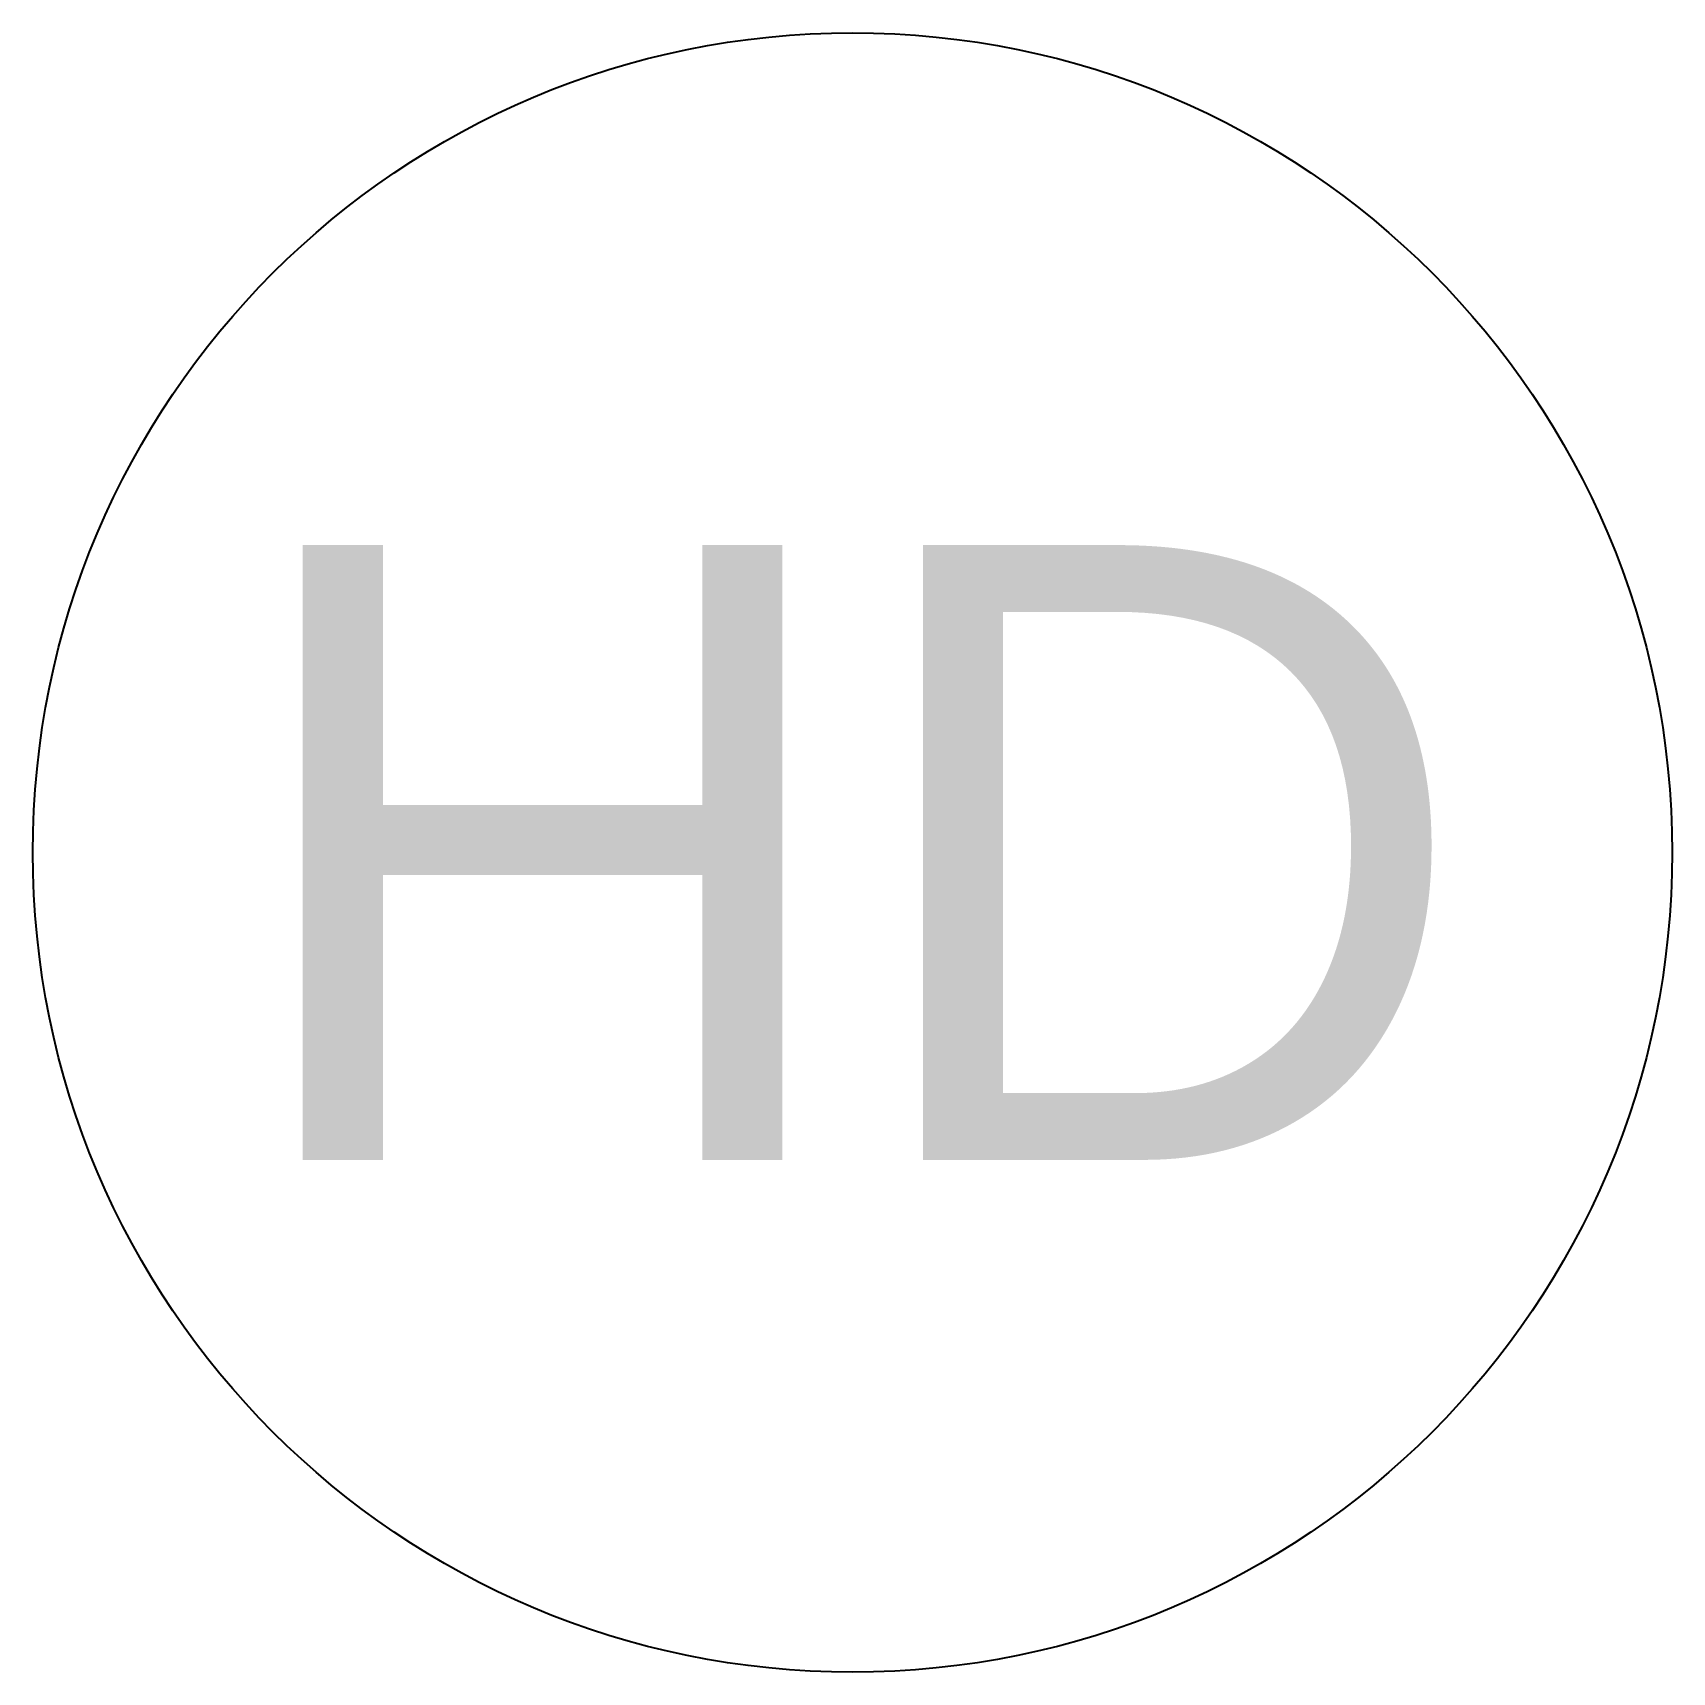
# Model space of a CAD drawing. Extents: x -1 to 1, y -1 to 1.
import ezdxf

# ---------------------------------------------------------------- set-up
doc = ezdxf.new("R2010")
doc.units = 0
doc.header["$LTSCALE"] = 0.01
doc.header["$MEASUREMENT"] = 0
doc.layers.get('0').update_dxf_attribs({"lineweight": 20})
doc.styles.add('COA', font='arial.ttf')

msp = doc.modelspace()

# ---------------------------------------------------------------- linework, layer by layer
at = {"color": 0, "linetype": 'ByBlock', "lineweight": -2}
msp.add_circle((0, 0), 1, dxfattribs=at)

# ---------------------------------------------------------------- texts
at = {"color": 0, "linetype": 'ByBlock', "lineweight": -2, "insert": (0, 0), "char_height": 0.75, "attachment_point": 5, "style": 'COA'}
msp.add_mtext_dynamic_manual_height_columns('HD', width=0.897648, gutter_width=0.5, heights=[0], dxfattribs=at)

doc.saveas('drawing.dxf')
